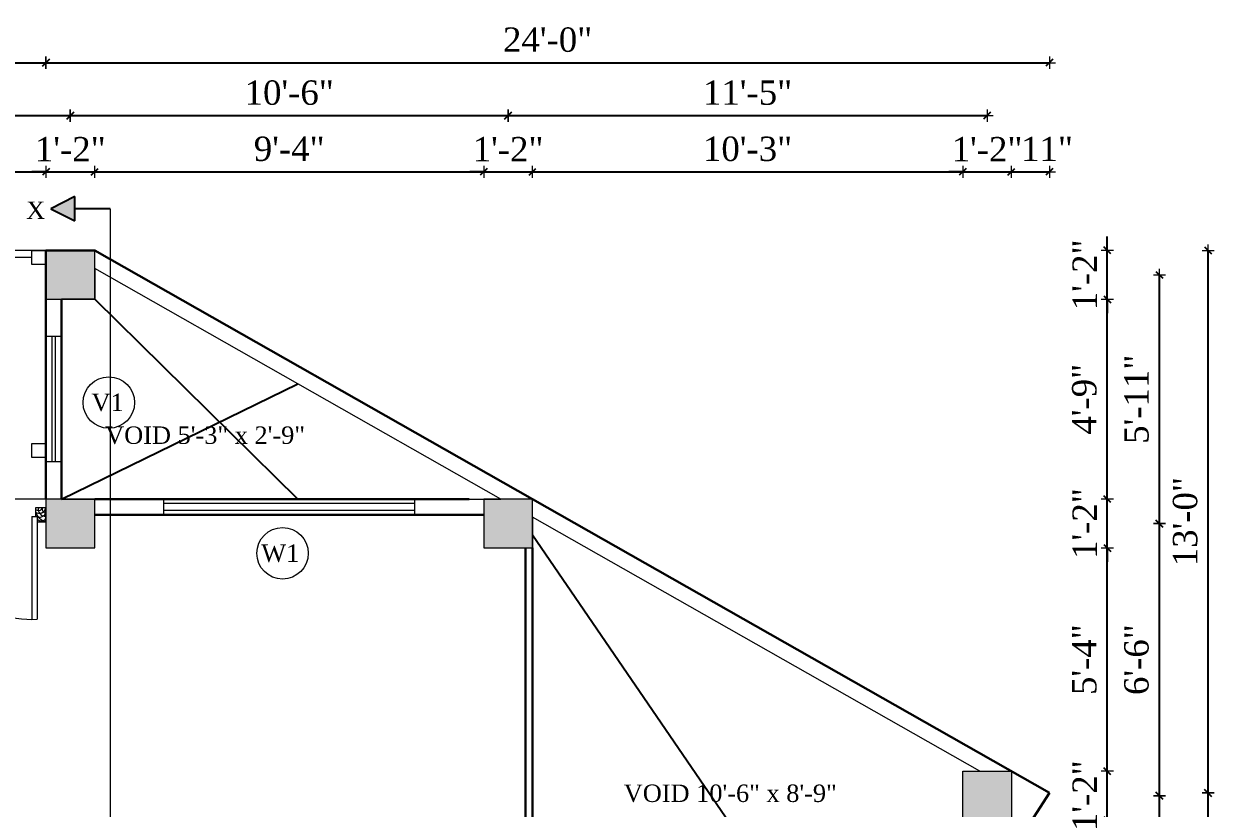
# Model space of a CAD drawing. Header units: inches. Extents: x 151827 to 346502, y -56182 to -23217.
# Drawn here: x 161211.1 to 161552.6, y -26544.5 to -26319.4 of the extents above; entities that cross this region are included whole.
import ezdxf

# ---------------------------------------------------------------- set-up
doc = ezdxf.new("R2010")
doc.units = ezdxf.units.IN
doc.header["$LTSCALE"] = 5
doc.header["$MEASUREMENT"] = 0
for name, color, linetype, lineweight in [('A-WALL', 7, 'Continuous', 9), ('Dimension', 7, 'Continuous', 18), ('DOOR', 62, 'Continuous', 0), ('Dw', 2, 'Continuous', 18)]:
    doc.layers.add(name, color=color, linetype=linetype, lineweight=lineweight)
doc.layers.add('dim line', color=7, linetype='Continuous', lineweight=15, true_color=0xfab2b2)
doc.layers.add('TEXT', color=6, linetype='Continuous')
doc.layers.add('WALL', color=7, linetype='Continuous')
doc.styles.add('ordinary', font='times.ttf')
doc.dimstyles.new('Copy of 96', dxfattribs={"dimtxt": 7, "dimasz": 4, "dimexe": 0.5, "dimexo": 0.5, "dimgap": 3, "dimtad": 1, "dimdec": 1, "dimzin": 11, "dimdsep": 46, "dimlunit": 4, "dimtxsty": 'ordinary', "dimblk": 'OBLIQUE', "dimcen": 0.09, "dimse1": 1, "dimse2": 1, "dimclrt": 6, "dimazin": 0, "dimtfac": 1, "dimtdec": 1, "dimtix": 1, "dimtmove": 2, "dimatfit": 3, "dimldrblk": 'leader', "dimfxl": 0.5, "dimfxlon": 1, "dimtolj": 1, "dimtzin": 0, "dimarcsym": 0})

# ---------------------------------------------------------------- blocks, each defined once
blk = doc.blocks.new('oblique')
at = {"color": 0, "lineweight": -2}
blk.add_line((0.25, 0.25), (-0.25, -0.25), dxfattribs=at)
at = {"layer": 'dim line', "lineweight": 9}
for p, q in [((-0.4375, 0), (0.4375, 0)), ((0, 0.4375), (0, -0.4375))]:
    blk.add_line(p, q, dxfattribs=at)
blk = doc.blocks.new('*D803')
at = {"layer": 'A-WALL', "color": 0, "lineweight": -2, "ltscale": 5, "transparency": 16777216}
for p, q in [((161521.9, -26533.88), (161521.9, -26529.88)), ((161521.9, -26547.88), (161521.9, -26533.88)), ((161521.9, -26547.88), (161521.9, -26551.88))]:
    blk.add_line(p, q, dxfattribs=at)
at = {"layer": 'Defpoints', "color": 0, "ltscale": 5, "transparency": 16777216}
for p in [(161494.41, -26533.88), (161521.9, -26533.88), (161494.41, -26547.88)]:
    blk.add_point(p, dxfattribs=at)
at = {"layer": 'A-WALL', "color": 0, "lineweight": -2, "ltscale": 5, "transparency": 16777216, "xscale": 4, "yscale": 4, "zscale": 4}
for p, rotation in [((161521.9, -26533.88), 270), ((161521.9, -26547.88), 90)]:
    blk.add_blockref('oblique', p, dxfattribs=dict(at, rotation=rotation))
at = {"layer": 'A-WALL', "color": 6, "ltscale": 5, "transparency": 16777216, "insert": (161515.4, -26540.88), "char_height": 7, "attachment_point": 5, "rotation": 90, "style": 'ordinary'}
blk.add_mtext('\\A1;1\'-2"', dxfattribs=at)
blk = doc.blocks.new('_OBLIQUE')
at = {"color": 0, "linetype": 'ByBlock'}
blk.add_line((-0.5, -0.5), (0.5, 0.5), dxfattribs=at)
blk = doc.blocks.new('leader')
at = {"layer": 'Dimension'}
for p, q in [((0, -4.328), (0, 4.328)), ((-4.424, 0), (4.424, 0))]:
    blk.add_line(p, q, dxfattribs=at)
blk = doc.blocks.new('*D804')
at = {"layer": 'A-WALL', "color": 0, "lineweight": -2, "ltscale": 5, "transparency": 16777216}
blk.add_line((161521.9, -26533.88), (161521.9, -26469.78), dxfattribs=at)
at = {"layer": 'Defpoints', "color": 0, "ltscale": 5, "transparency": 16777216}
for p in [(161357.02, -26469.78), (161521.9, -26469.78), (161494.41, -26533.88)]:
    blk.add_point(p, dxfattribs=at)
at = {"layer": 'A-WALL', "color": 0, "lineweight": -2, "ltscale": 5, "transparency": 16777216, "xscale": 4, "yscale": 4, "zscale": 4}
for p, rotation in [((161521.9, -26469.78), 90), ((161521.9, -26533.88), 270)]:
    blk.add_blockref('oblique', p, dxfattribs=dict(at, rotation=rotation))
at = {"layer": 'A-WALL', "color": 6, "ltscale": 5, "transparency": 16777216, "insert": (161515.33, -26501.83), "char_height": 7, "attachment_point": 5, "rotation": 90, "style": 'ordinary'}
blk.add_mtext('\\A1;5\'-4"', dxfattribs=at)
blk = doc.blocks.new('*D805')
at = {"layer": 'A-WALL', "color": 0, "lineweight": -2, "ltscale": 5, "transparency": 16777216}
for p, q in [((161521.9, -26455.78), (161521.9, -26451.78)), ((161521.9, -26469.78), (161521.9, -26455.78)), ((161521.9, -26469.78), (161521.9, -26473.78))]:
    blk.add_line(p, q, dxfattribs=at)
at = {"layer": 'Defpoints', "color": 0, "ltscale": 5, "transparency": 16777216}
for p in [(161357.02, -26455.78), (161521.9, -26455.78), (161357.02, -26469.78)]:
    blk.add_point(p, dxfattribs=at)
at = {"layer": 'A-WALL', "color": 0, "lineweight": -2, "ltscale": 5, "transparency": 16777216, "xscale": 4, "yscale": 4, "zscale": 4}
for p, rotation in [((161521.9, -26455.78), 270), ((161521.9, -26469.78), 90)]:
    blk.add_blockref('oblique', p, dxfattribs=dict(at, rotation=rotation))
at = {"layer": 'A-WALL', "color": 6, "ltscale": 5, "transparency": 16777216, "insert": (161515.4, -26462.78), "char_height": 7, "attachment_point": 5, "rotation": 90, "style": 'ordinary'}
blk.add_mtext('\\A1;1\'-2"', dxfattribs=at)
blk = doc.blocks.new('*D806')
at = {"layer": 'A-WALL', "color": 0, "lineweight": -2, "ltscale": 5, "transparency": 16777216}
blk.add_line((161521.9, -26455.78), (161521.9, -26398.4), dxfattribs=at)
at = {"layer": 'Defpoints', "color": 0, "ltscale": 5, "transparency": 16777216}
for p in [(161231.45, -26398.4), (161521.9, -26398.4), (161357.02, -26455.78)]:
    blk.add_point(p, dxfattribs=at)
at = {"layer": 'A-WALL', "color": 0, "lineweight": -2, "ltscale": 5, "transparency": 16777216, "xscale": 4, "yscale": 4, "zscale": 4}
for p, rotation in [((161521.9, -26398.4), 90), ((161521.9, -26455.78), 270)]:
    blk.add_blockref('oblique', p, dxfattribs=dict(at, rotation=rotation))
at = {"layer": 'A-WALL', "color": 6, "ltscale": 5, "transparency": 16777216, "insert": (161515.32, -26427.09), "char_height": 7, "attachment_point": 5, "rotation": 90, "style": 'ordinary'}
blk.add_mtext('\\A1;4\'-9"', dxfattribs=at)
blk = doc.blocks.new('*D807')
at = {"layer": 'A-WALL', "color": 0, "lineweight": -2, "ltscale": 5, "transparency": 16777216}
for p, q in [((161521.9, -26384.4), (161521.9, -26380.4)), ((161521.9, -26398.4), (161521.9, -26384.4)), ((161521.9, -26398.4), (161521.9, -26402.4))]:
    blk.add_line(p, q, dxfattribs=at)
at = {"layer": 'Defpoints', "color": 0, "ltscale": 5, "transparency": 16777216}
for p in [(161231.45, -26384.4), (161521.9, -26384.4), (161231.45, -26398.4)]:
    blk.add_point(p, dxfattribs=at)
at = {"layer": 'A-WALL', "color": 0, "lineweight": -2, "ltscale": 5, "transparency": 16777216, "xscale": 4, "yscale": 4, "zscale": 4}
for p, rotation in [((161521.9, -26384.4), 270), ((161521.9, -26398.4), 90)]:
    blk.add_blockref('oblique', p, dxfattribs=dict(at, rotation=rotation))
at = {"layer": 'A-WALL', "color": 6, "ltscale": 5, "transparency": 16777216, "insert": (161515.4, -26391.4), "char_height": 7, "attachment_point": 5, "rotation": 90, "style": 'ordinary'}
blk.add_mtext('\\A1;1\'-2"', dxfattribs=at)
blk = doc.blocks.new('*D808')
at = {"layer": 'A-WALL', "color": 0, "lineweight": -2, "ltscale": 5, "transparency": 16777216}
blk.add_line((161536.85, -26603.06), (161536.85, -26540.88), dxfattribs=at)
at = {"layer": 'Defpoints', "color": 0, "ltscale": 5, "transparency": 16777216}
for p in [(161487.41, -26540.88), (161536.85, -26540.88), (161453.03, -26603.06)]:
    blk.add_point(p, dxfattribs=at)
at = {"layer": 'A-WALL', "color": 0, "lineweight": -2, "ltscale": 5, "transparency": 16777216, "xscale": 4, "yscale": 4, "zscale": 4}
for p, rotation in [((161536.85, -26540.88), 90), ((161536.85, -26603.06), 270)]:
    blk.add_blockref('oblique', p, dxfattribs=dict(at, rotation=rotation))
at = {"layer": 'A-WALL', "color": 6, "ltscale": 5, "transparency": 16777216, "insert": (161530.29, -26571.97), "char_height": 7, "attachment_point": 5, "rotation": 90, "style": 'ordinary'}
blk.add_mtext('\\A1;5\'-2"', dxfattribs=at)
blk = doc.blocks.new('*D809')
at = {"layer": 'A-WALL', "color": 0, "lineweight": -2, "ltscale": 5, "transparency": 16777216}
blk.add_line((161536.85, -26540.88), (161536.85, -26462.78), dxfattribs=at)
at = {"layer": 'Defpoints', "color": 0, "ltscale": 5, "transparency": 16777216}
for p in [(161350.02, -26462.78), (161536.85, -26462.78), (161487.41, -26540.88)]:
    blk.add_point(p, dxfattribs=at)
at = {"layer": 'A-WALL', "color": 0, "lineweight": -2, "ltscale": 5, "transparency": 16777216, "xscale": 4, "yscale": 4, "zscale": 4}
for p, rotation in [((161536.85, -26462.78), 90), ((161536.85, -26540.88), 270)]:
    blk.add_blockref('oblique', p, dxfattribs=dict(at, rotation=rotation))
at = {"layer": 'A-WALL', "color": 6, "ltscale": 5, "transparency": 16777216, "insert": (161530.29, -26501.83), "char_height": 7, "attachment_point": 5, "rotation": 90, "style": 'ordinary'}
blk.add_mtext('\\A1;6\'-6"', dxfattribs=at)
blk = doc.blocks.new('*D810')
at = {"layer": 'A-WALL', "color": 0, "lineweight": -2, "ltscale": 5, "transparency": 16777216}
blk.add_line((161536.85, -26462.78), (161536.85, -26391.4), dxfattribs=at)
at = {"layer": 'Defpoints', "color": 0, "ltscale": 5, "transparency": 16777216}
for p in [(161224.45, -26391.4), (161536.85, -26391.4), (161350.02, -26462.78)]:
    blk.add_point(p, dxfattribs=at)
at = {"layer": 'A-WALL', "color": 0, "lineweight": -2, "ltscale": 5, "transparency": 16777216, "xscale": 4, "yscale": 4, "zscale": 4}
for p, rotation in [((161536.85, -26391.4), 90), ((161536.85, -26462.78), 270)]:
    blk.add_blockref('oblique', p, dxfattribs=dict(at, rotation=rotation))
at = {"layer": 'A-WALL', "color": 6, "ltscale": 5, "transparency": 16777216, "insert": (161530.29, -26427.09), "char_height": 7, "attachment_point": 5, "rotation": 90, "style": 'ordinary'}
blk.add_mtext('\\A1;5\'-11"', dxfattribs=at)
blk = doc.blocks.new('*D811')
at = {"layer": 'A-WALL', "color": 0, "lineweight": -2, "ltscale": 5, "transparency": 16777216}
blk.add_line((161550.81, -26649.06), (161550.81, -26540.06), dxfattribs=at)
at = {"layer": 'Defpoints', "color": 0, "ltscale": 5, "transparency": 16777216}
for p in [(161505.27, -26540.06), (161550.81, -26540.06), (161434.83, -26649.06)]:
    blk.add_point(p, dxfattribs=at)
at = {"layer": 'A-WALL', "color": 0, "lineweight": -2, "ltscale": 5, "transparency": 16777216, "xscale": 4, "yscale": 4, "zscale": 4}
for p, rotation in [((161550.81, -26540.06), 90), ((161550.81, -26649.06), 270)]:
    blk.add_blockref('oblique', p, dxfattribs=dict(at, rotation=rotation))
at = {"layer": 'A-WALL', "color": 6, "ltscale": 5, "transparency": 16777216, "insert": (161544.24, -26594.56), "char_height": 7, "attachment_point": 5, "rotation": 90, "style": 'ordinary'}
blk.add_mtext('\\A1;9\'-1"', dxfattribs=at)
blk = doc.blocks.new('*D812')
at = {"layer": 'A-WALL', "color": 0, "lineweight": -2, "ltscale": 5, "transparency": 16777216}
blk.add_line((161550.81, -26540.06), (161550.81, -26384.4), dxfattribs=at)
at = {"layer": 'Defpoints', "color": 0, "ltscale": 5, "transparency": 16777216}
for p in [(161231.45, -26384.4), (161550.81, -26384.4), (161505.27, -26540.06)]:
    blk.add_point(p, dxfattribs=at)
at = {"layer": 'A-WALL', "color": 0, "lineweight": -2, "ltscale": 5, "transparency": 16777216, "xscale": 4, "yscale": 4, "zscale": 4}
for p, rotation in [((161550.81, -26384.4), 90), ((161550.81, -26540.06), 270)]:
    blk.add_blockref('oblique', p, dxfattribs=dict(at, rotation=rotation))
at = {"layer": 'A-WALL', "color": 6, "ltscale": 5, "transparency": 16777216, "insert": (161544.25, -26462.23), "char_height": 7, "attachment_point": 5, "rotation": 90, "style": 'ordinary'}
blk.add_mtext('\\A1;13\'-0"', dxfattribs=at)
blk = doc.blocks.new('*D815')
at = {"layer": 'A-WALL', "color": 0, "lineweight": -2, "ltscale": 5, "transparency": 16777216}
blk.add_line((161069.17, -26461.96), (161070.92, -26387.76), dxfattribs=at)
at = {"layer": 'Defpoints', "color": 0, "ltscale": 5, "transparency": 16777216}
for p in [(161070.92, -26387.76), (161224.45, -26391.4), (161103.57, -26462.78)]:
    blk.add_point(p, dxfattribs=at)
at = {"layer": 'A-WALL', "color": 0, "lineweight": -2, "ltscale": 5, "transparency": 16777216, "xscale": 4, "yscale": 4, "zscale": 4}
for p, rotation in [((161070.92, -26387.76), 88.64238169298139), ((161069.17, -26461.96), 268.6423816929814)]:
    blk.add_blockref('oblique', p, dxfattribs=dict(at, rotation=rotation))
at = {"layer": 'A-WALL', "color": 6, "ltscale": 5, "transparency": 16777216, "insert": (161063.49, -26424.71), "char_height": 7, "attachment_point": 5, "rotation": 88.6424, "style": 'ordinary'}
blk.add_mtext('\\A1;6\'-2"', dxfattribs=at)
blk = doc.blocks.new('A$C27B36B59')
at = {"layer": 'DOOR'}
for p, q in [((0, 4), (0, 0)), ((2.5, 4), (0, 4)), ((2.5, 2.5), (2.5, 4)), ((0, 0), (3, 0)), ((3, 2.5), (2.5, 2.5)), ((3, 0), (3, 2.5))]:
    blk.add_line(p, q, dxfattribs=at)
for centre, radius, start, end in [((-1.4, -0.54), 4.75, 22.1411, 72.838), ((1.34, 2.09), 1.64, 45.138, 144.8948), ((2.21, 0.3), 2.49, 83.3149, 152.658), ((0.13, 0.37), 2.05, 349.4875, 93.6805), ((1.96, -0.47), 2.01, 58.7447, 166.495), ((-0.06, 0.32), 1.13, 343.542, 86.947), ((2.08, -0.4), 1.17, 38.2816, 160.1519)]:
    blk.add_arc(centre, radius, start, end, dxfattribs=at)
blk = doc.blocks.new('D2')
at = {"layer": 'DOOR'}
for p, q in [((74473.95, 24047.59), (74473.95, 24018.09)), ((74473.95, 24047.59), (74475.45, 24047.59)), ((74475.45, 24047.59), (74475.45, 24018.13))]:
    blk.add_line(p, q, dxfattribs=at)
blk.add_arc((74473.95, 24047.59), 29.5, 180, 272.9146, dxfattribs=at)
at = {"layer": 'DOOR', "xscale": -1, "rotation": 180}
blk.add_blockref('A$C27B36B59', (74441.95, 24050.09), dxfattribs=at)
at = {"layer": 'DOOR', "rotation": 180}
blk.add_blockref('A$C27B36B59', (74477.95, 24050.09), dxfattribs=at)
blk = doc.blocks.new('*D826')
at = {"layer": 'A-WALL', "color": 0, "lineweight": -2, "ltscale": 5, "transparency": 16777216}
blk.add_line((161494.41, -26675.67), (161505.27, -26675.67), dxfattribs=at)
at = {"layer": 'Defpoints', "color": 0, "ltscale": 5, "transparency": 16777216}
for p in [(161505.27, -26540.06), (161494.41, -26547.88), (161505.27, -26675.67)]:
    blk.add_point(p, dxfattribs=at)
at = {"layer": 'A-WALL', "color": 0, "lineweight": -2, "ltscale": 5, "transparency": 16777216, "xscale": 4, "yscale": 4, "zscale": 4, "rotation": 180}
blk.add_blockref('oblique', (161494.41, -26675.67), dxfattribs=at)
at = {"layer": 'A-WALL', "color": 0, "lineweight": -2, "ltscale": 5, "transparency": 16777216, "xscale": 4, "yscale": 4, "zscale": 4}
blk.add_blockref('oblique', (161505.27, -26675.67), dxfattribs=at)
at = {"layer": 'A-WALL', "color": 6, "ltscale": 5, "transparency": 16777216, "insert": (161503.68, -26669.06), "char_height": 7, "attachment_point": 5, "style": 'ordinary'}
blk.add_mtext('\\A1;11"', dxfattribs=at)
blk = doc.blocks.new('*D830')
at = {"layer": 'A-WALL', "color": 0, "lineweight": -2, "ltscale": 5, "transparency": 16777216}
blk.add_line((161453.03, -26688.91), (161487.41, -26688.91), dxfattribs=at)
at = {"layer": 'Defpoints', "color": 0, "ltscale": 5, "transparency": 16777216}
for p in [(161487.41, -26540.88), (161453.03, -26603.06), (161487.41, -26688.91)]:
    blk.add_point(p, dxfattribs=at)
at = {"layer": 'A-WALL', "color": 0, "lineweight": -2, "ltscale": 5, "transparency": 16777216, "xscale": 4, "yscale": 4, "zscale": 4, "rotation": 180}
blk.add_blockref('oblique', (161453.03, -26688.91), dxfattribs=at)
at = {"layer": 'A-WALL', "color": 0, "lineweight": -2, "ltscale": 5, "transparency": 16777216, "xscale": 4, "yscale": 4, "zscale": 4}
blk.add_blockref('oblique', (161487.41, -26688.91), dxfattribs=at)
at = {"layer": 'A-WALL', "color": 6, "ltscale": 5, "transparency": 16777216, "insert": (161470.22, -26682.35), "char_height": 7, "attachment_point": 5, "style": 'ordinary'}
blk.add_mtext('\\A1;2\'-10"', dxfattribs=at)
blk = doc.blocks.new('*D832')
at = {"layer": 'A-WALL', "color": 0, "lineweight": -2, "ltscale": 5, "transparency": 16777216}
blk.add_line((161459.71, -26701.97), (161505.27, -26701.97), dxfattribs=at)
at = {"layer": 'Defpoints', "color": 0, "ltscale": 5, "transparency": 16777216}
for p in [(161505.27, -26540.06), (161459.71, -26610.06), (161505.27, -26701.97)]:
    blk.add_point(p, dxfattribs=at)
at = {"layer": 'A-WALL', "color": 0, "lineweight": -2, "ltscale": 5, "transparency": 16777216, "xscale": 4, "yscale": 4, "zscale": 4, "rotation": 180}
blk.add_blockref('oblique', (161459.71, -26701.97), dxfattribs=at)
at = {"layer": 'A-WALL', "color": 0, "lineweight": -2, "ltscale": 5, "transparency": 16777216, "xscale": 4, "yscale": 4, "zscale": 4}
blk.add_blockref('oblique', (161505.27, -26701.97), dxfattribs=at)
at = {"layer": 'A-WALL', "color": 6, "ltscale": 5, "transparency": 16777216, "insert": (161482.49, -26695.41), "char_height": 7, "attachment_point": 5, "style": 'ordinary'}
blk.add_mtext('\\A1;3\'-10"', dxfattribs=at)
blk = doc.blocks.new('*D833')
at = {"layer": 'A-WALL', "color": 0, "lineweight": -2, "ltscale": 5, "transparency": 16777216}
blk.add_line((161110.57, -26361.84), (161217.45, -26361.84), dxfattribs=at)
at = {"layer": 'Defpoints', "color": 0, "ltscale": 5, "transparency": 16777216}
for p in [(161217.45, -26361.84), (161217.45, -26384.4), (161110.57, -26455.78)]:
    blk.add_point(p, dxfattribs=at)
at = {"layer": 'A-WALL', "color": 0, "lineweight": -2, "ltscale": 5, "transparency": 16777216, "xscale": 4, "yscale": 4, "zscale": 4, "rotation": 180}
blk.add_blockref('oblique', (161110.57, -26361.84), dxfattribs=at)
at = {"layer": 'A-WALL', "color": 0, "lineweight": -2, "ltscale": 5, "transparency": 16777216, "xscale": 4, "yscale": 4, "zscale": 4}
blk.add_blockref('oblique', (161217.45, -26361.84), dxfattribs=at)
at = {"layer": 'A-WALL', "color": 6, "ltscale": 5, "transparency": 16777216, "insert": (161164.01, -26355.28), "char_height": 7, "attachment_point": 5, "style": 'ordinary'}
blk.add_mtext('\\A1;8\'-11"', dxfattribs=at)
blk = doc.blocks.new('*D834')
at = {"layer": 'A-WALL', "color": 0, "lineweight": -2, "ltscale": 5, "transparency": 16777216}
for p, q in [((161217.45, -26361.84), (161213.45, -26361.84)), ((161217.45, -26361.84), (161231.45, -26361.84)), ((161231.45, -26361.84), (161235.45, -26361.84))]:
    blk.add_line(p, q, dxfattribs=at)
at = {"layer": 'Defpoints', "color": 0, "ltscale": 5, "transparency": 16777216}
for p in [(161231.45, -26361.84), (161217.45, -26384.4), (161231.45, -26384.4)]:
    blk.add_point(p, dxfattribs=at)
at = {"layer": 'A-WALL', "color": 0, "lineweight": -2, "ltscale": 5, "transparency": 16777216, "xscale": 4, "yscale": 4, "zscale": 4}
blk.add_blockref('oblique', (161217.45, -26361.84), dxfattribs=at)
at = {"layer": 'A-WALL', "color": 0, "lineweight": -2, "ltscale": 5, "transparency": 16777216, "xscale": 4, "yscale": 4, "zscale": 4, "rotation": 180}
blk.add_blockref('oblique', (161231.45, -26361.84), dxfattribs=at)
at = {"layer": 'A-WALL', "color": 6, "ltscale": 5, "transparency": 16777216, "insert": (161224.45, -26355.34), "char_height": 7, "attachment_point": 5, "style": 'ordinary'}
blk.add_mtext('\\A1;1\'-2"', dxfattribs=at)
blk = doc.blocks.new('*D835')
at = {"layer": 'A-WALL', "color": 0, "lineweight": -2, "ltscale": 5, "transparency": 16777216}
blk.add_line((161231.45, -26361.84), (161343.02, -26361.84), dxfattribs=at)
at = {"layer": 'Defpoints', "color": 0, "ltscale": 5, "transparency": 16777216}
for p in [(161343.02, -26361.84), (161231.45, -26384.4), (161343.02, -26455.78)]:
    blk.add_point(p, dxfattribs=at)
at = {"layer": 'A-WALL', "color": 0, "lineweight": -2, "ltscale": 5, "transparency": 16777216, "xscale": 4, "yscale": 4, "zscale": 4, "rotation": 180}
blk.add_blockref('oblique', (161231.45, -26361.84), dxfattribs=at)
at = {"layer": 'A-WALL', "color": 0, "lineweight": -2, "ltscale": 5, "transparency": 16777216, "xscale": 4, "yscale": 4, "zscale": 4}
blk.add_blockref('oblique', (161343.02, -26361.84), dxfattribs=at)
at = {"layer": 'A-WALL', "color": 6, "ltscale": 5, "transparency": 16777216, "insert": (161287.24, -26355.27), "char_height": 7, "attachment_point": 5, "style": 'ordinary'}
blk.add_mtext('\\A1;9\'-4"', dxfattribs=at)
blk = doc.blocks.new('*D836')
at = {"layer": 'A-WALL', "color": 0, "lineweight": -2, "ltscale": 5, "transparency": 16777216}
for p, q in [((161343.02, -26361.84), (161339.02, -26361.84)), ((161343.02, -26361.84), (161357.02, -26361.84)), ((161357.02, -26361.84), (161361.02, -26361.84))]:
    blk.add_line(p, q, dxfattribs=at)
at = {"layer": 'Defpoints', "color": 0, "ltscale": 5, "transparency": 16777216}
for p in [(161357.02, -26361.84), (161343.02, -26455.78), (161357.02, -26455.78)]:
    blk.add_point(p, dxfattribs=at)
at = {"layer": 'A-WALL', "color": 0, "lineweight": -2, "ltscale": 5, "transparency": 16777216, "xscale": 4, "yscale": 4, "zscale": 4}
blk.add_blockref('oblique', (161343.02, -26361.84), dxfattribs=at)
at = {"layer": 'A-WALL', "color": 0, "lineweight": -2, "ltscale": 5, "transparency": 16777216, "xscale": 4, "yscale": 4, "zscale": 4, "rotation": 180}
blk.add_blockref('oblique', (161357.02, -26361.84), dxfattribs=at)
at = {"layer": 'A-WALL', "color": 6, "ltscale": 5, "transparency": 16777216, "insert": (161350.02, -26355.34), "char_height": 7, "attachment_point": 5, "style": 'ordinary'}
blk.add_mtext('\\A1;1\'-2"', dxfattribs=at)
blk = doc.blocks.new('*D837')
at = {"layer": 'A-WALL', "color": 0, "lineweight": -2, "ltscale": 5, "transparency": 16777216}
blk.add_line((161357.02, -26361.84), (161480.41, -26361.84), dxfattribs=at)
at = {"layer": 'Defpoints', "color": 0, "ltscale": 5, "transparency": 16777216}
for p in [(161480.41, -26361.84), (161357.02, -26455.78), (161480.41, -26533.88)]:
    blk.add_point(p, dxfattribs=at)
at = {"layer": 'A-WALL', "color": 0, "lineweight": -2, "ltscale": 5, "transparency": 16777216, "xscale": 4, "yscale": 4, "zscale": 4, "rotation": 180}
blk.add_blockref('oblique', (161357.02, -26361.84), dxfattribs=at)
at = {"layer": 'A-WALL', "color": 0, "lineweight": -2, "ltscale": 5, "transparency": 16777216, "xscale": 4, "yscale": 4, "zscale": 4}
blk.add_blockref('oblique', (161480.41, -26361.84), dxfattribs=at)
at = {"layer": 'A-WALL', "color": 6, "ltscale": 5, "transparency": 16777216, "insert": (161418.71, -26355.28), "char_height": 7, "attachment_point": 5, "style": 'ordinary'}
blk.add_mtext('\\A1;10\'-3"', dxfattribs=at)
blk = doc.blocks.new('*D838')
at = {"layer": 'A-WALL', "color": 0, "lineweight": -2, "ltscale": 5, "transparency": 16777216}
for p, q in [((161480.41, -26361.84), (161476.41, -26361.84)), ((161480.41, -26361.84), (161494.41, -26361.84)), ((161494.41, -26361.84), (161498.41, -26361.84))]:
    blk.add_line(p, q, dxfattribs=at)
at = {"layer": 'Defpoints', "color": 0, "ltscale": 5, "transparency": 16777216}
for p in [(161494.41, -26361.84), (161480.41, -26533.88), (161494.41, -26533.88)]:
    blk.add_point(p, dxfattribs=at)
at = {"layer": 'A-WALL', "color": 0, "lineweight": -2, "ltscale": 5, "transparency": 16777216, "xscale": 4, "yscale": 4, "zscale": 4}
blk.add_blockref('oblique', (161480.41, -26361.84), dxfattribs=at)
at = {"layer": 'A-WALL', "color": 0, "lineweight": -2, "ltscale": 5, "transparency": 16777216, "xscale": 4, "yscale": 4, "zscale": 4, "rotation": 180}
blk.add_blockref('oblique', (161494.41, -26361.84), dxfattribs=at)
at = {"layer": 'A-WALL', "color": 6, "ltscale": 5, "transparency": 16777216, "insert": (161487.41, -26355.34), "char_height": 7, "attachment_point": 5, "style": 'ordinary'}
blk.add_mtext('\\A1;1\'-2"', dxfattribs=at)
blk = doc.blocks.new('*D839')
at = {"layer": 'A-WALL', "color": 0, "lineweight": -2, "ltscale": 5, "transparency": 16777216}
blk.add_line((161494.41, -26361.84), (161505.27, -26361.84), dxfattribs=at)
at = {"layer": 'Defpoints', "color": 0, "ltscale": 5, "transparency": 16777216}
for p in [(161505.27, -26361.84), (161494.41, -26533.88), (161505.27, -26540.06)]:
    blk.add_point(p, dxfattribs=at)
at = {"layer": 'A-WALL', "color": 0, "lineweight": -2, "ltscale": 5, "transparency": 16777216, "xscale": 4, "yscale": 4, "zscale": 4, "rotation": 180}
blk.add_blockref('oblique', (161494.41, -26361.84), dxfattribs=at)
at = {"layer": 'A-WALL', "color": 0, "lineweight": -2, "ltscale": 5, "transparency": 16777216, "xscale": 4, "yscale": 4, "zscale": 4}
blk.add_blockref('oblique', (161505.27, -26361.84), dxfattribs=at)
at = {"layer": 'A-WALL', "color": 6, "ltscale": 5, "transparency": 16777216, "insert": (161504.6, -26355.26), "char_height": 7, "attachment_point": 5, "style": 'ordinary'}
blk.add_mtext('\\A1;11"', dxfattribs=at)
blk = doc.blocks.new('*D840')
at = {"layer": 'A-WALL', "color": 0, "lineweight": -2, "ltscale": 5, "transparency": 16777216}
blk.add_line((161103.57, -26345.71), (161224.45, -26345.71), dxfattribs=at)
at = {"layer": 'Defpoints', "color": 0, "ltscale": 5, "transparency": 16777216}
for p in [(161224.45, -26345.71), (161103.57, -26462.78), (161224.45, -26462.78)]:
    blk.add_point(p, dxfattribs=at)
at = {"layer": 'A-WALL', "color": 0, "lineweight": -2, "ltscale": 5, "transparency": 16777216, "xscale": 4, "yscale": 4, "zscale": 4, "rotation": 180}
blk.add_blockref('oblique', (161103.57, -26345.71), dxfattribs=at)
at = {"layer": 'A-WALL', "color": 0, "lineweight": -2, "ltscale": 5, "transparency": 16777216, "xscale": 4, "yscale": 4, "zscale": 4}
blk.add_blockref('oblique', (161224.45, -26345.71), dxfattribs=at)
at = {"layer": 'A-WALL', "color": 6, "ltscale": 5, "transparency": 16777216, "insert": (161164.01, -26339.15), "char_height": 7, "attachment_point": 5, "style": 'ordinary'}
blk.add_mtext('\\A1;10\'-1"', dxfattribs=at)
blk = doc.blocks.new('*D841')
at = {"layer": 'A-WALL', "color": 0, "lineweight": -2, "ltscale": 5, "transparency": 16777216}
blk.add_line((161224.45, -26345.71), (161350.02, -26345.71), dxfattribs=at)
at = {"layer": 'Defpoints', "color": 0, "ltscale": 5, "transparency": 16777216}
for p in [(161350.02, -26345.71), (161224.45, -26462.78), (161350.02, -26462.78)]:
    blk.add_point(p, dxfattribs=at)
at = {"layer": 'A-WALL', "color": 0, "lineweight": -2, "ltscale": 5, "transparency": 16777216, "xscale": 4, "yscale": 4, "zscale": 4, "rotation": 180}
blk.add_blockref('oblique', (161224.45, -26345.71), dxfattribs=at)
at = {"layer": 'A-WALL', "color": 0, "lineweight": -2, "ltscale": 5, "transparency": 16777216, "xscale": 4, "yscale": 4, "zscale": 4}
blk.add_blockref('oblique', (161350.02, -26345.71), dxfattribs=at)
at = {"layer": 'A-WALL', "color": 6, "ltscale": 5, "transparency": 16777216, "insert": (161287.24, -26339.15), "char_height": 7, "attachment_point": 5, "style": 'ordinary'}
blk.add_mtext('\\A1;10\'-6"', dxfattribs=at)
blk = doc.blocks.new('*D842')
at = {"layer": 'A-WALL', "color": 0, "lineweight": -2, "ltscale": 5, "transparency": 16777216}
blk.add_line((161350.02, -26345.71), (161487.41, -26345.71), dxfattribs=at)
at = {"layer": 'Defpoints', "color": 0, "ltscale": 5, "transparency": 16777216}
for p in [(161487.41, -26345.71), (161350.02, -26462.78), (161487.41, -26540.88)]:
    blk.add_point(p, dxfattribs=at)
at = {"layer": 'A-WALL', "color": 0, "lineweight": -2, "ltscale": 5, "transparency": 16777216, "xscale": 4, "yscale": 4, "zscale": 4, "rotation": 180}
blk.add_blockref('oblique', (161350.02, -26345.71), dxfattribs=at)
at = {"layer": 'A-WALL', "color": 0, "lineweight": -2, "ltscale": 5, "transparency": 16777216, "xscale": 4, "yscale": 4, "zscale": 4}
blk.add_blockref('oblique', (161487.41, -26345.71), dxfattribs=at)
at = {"layer": 'A-WALL', "color": 6, "ltscale": 5, "transparency": 16777216, "insert": (161418.71, -26339.15), "char_height": 7, "attachment_point": 5, "style": 'ordinary'}
blk.add_mtext('\\A1;11\'-5"', dxfattribs=at)
blk = doc.blocks.new('*D843')
at = {"layer": 'A-WALL', "color": 0, "lineweight": -2, "ltscale": 5, "transparency": 16777216}
blk.add_line((161096.57, -26330.51), (161217.45, -26330.51), dxfattribs=at)
at = {"layer": 'Defpoints', "color": 0, "ltscale": 5, "transparency": 16777216}
for p in [(161217.45, -26330.51), (161217.45, -26384.4), (161096.57, -26455.78)]:
    blk.add_point(p, dxfattribs=at)
at = {"layer": 'A-WALL', "color": 0, "lineweight": -2, "ltscale": 5, "transparency": 16777216, "xscale": 4, "yscale": 4, "zscale": 4, "rotation": 180}
blk.add_blockref('oblique', (161096.57, -26330.51), dxfattribs=at)
at = {"layer": 'A-WALL', "color": 0, "lineweight": -2, "ltscale": 5, "transparency": 16777216, "xscale": 4, "yscale": 4, "zscale": 4}
blk.add_blockref('oblique', (161217.45, -26330.51), dxfattribs=at)
at = {"layer": 'A-WALL', "color": 6, "ltscale": 5, "transparency": 16777216, "insert": (161157.01, -26323.95), "char_height": 7, "attachment_point": 5, "style": 'ordinary'}
blk.add_mtext('\\A1;10\'-1"', dxfattribs=at)
blk = doc.blocks.new('*D844')
at = {"layer": 'A-WALL', "color": 0, "lineweight": -2, "ltscale": 5, "transparency": 16777216}
blk.add_line((161217.45, -26330.51), (161505.27, -26330.51), dxfattribs=at)
at = {"layer": 'Defpoints', "color": 0, "ltscale": 5, "transparency": 16777216}
for p in [(161505.27, -26330.51), (161217.45, -26384.4), (161505.27, -26540.06)]:
    blk.add_point(p, dxfattribs=at)
at = {"layer": 'A-WALL', "color": 0, "lineweight": -2, "ltscale": 5, "transparency": 16777216, "xscale": 4, "yscale": 4, "zscale": 4, "rotation": 180}
blk.add_blockref('oblique', (161217.45, -26330.51), dxfattribs=at)
at = {"layer": 'A-WALL', "color": 0, "lineweight": -2, "ltscale": 5, "transparency": 16777216, "xscale": 4, "yscale": 4, "zscale": 4}
blk.add_blockref('oblique', (161505.27, -26330.51), dxfattribs=at)
at = {"layer": 'A-WALL', "color": 6, "ltscale": 5, "transparency": 16777216, "insert": (161361.36, -26323.95), "char_height": 7, "attachment_point": 5, "style": 'ordinary'}
blk.add_mtext('\\A1;24\'-0"', dxfattribs=at)

msp = doc.modelspace()

# ---------------------------------------------------------------- hatches: boundary and pattern name
at = {"ltscale": 5}
msp.add_hatch(color=256, dxfattribs=at).paths.add_polyline_path([(161225.74, -26375.92), (161225.74, -26368.91), (161218.85, -26372.5)])
at = {"layer": 'WALL', "linetype": 'ByBlock', "ltscale": 5, "true_color": 0xf8991e}
h = msp.add_hatch(color=30, dxfattribs=at)
h.dxf.hatch_style = 1
h.paths.add_polyline_path([(161217.45, -26398.4), (161231.45, -26398.4), (161231.45, -26384.4), (161217.45, -26384.4)])
h = msp.add_hatch(color=30, dxfattribs=at)
h.dxf.hatch_style = 1
h.paths.add_polyline_path([(161217.45, -26469.78), (161231.45, -26469.78), (161231.45, -26455.78), (161217.45, -26455.78)])
h = msp.add_hatch(color=30, dxfattribs=at)
h.dxf.hatch_style = 1
h.paths.add_polyline_path([(161357.02, -26469.78), (161357.02, -26455.78), (161343.02, -26455.78), (161343.02, -26469.78)])
h = msp.add_hatch(color=30, dxfattribs=at)
h.dxf.hatch_style = 1
h.paths.add_polyline_path([(161480.41, -26533.88), (161480.41, -26547.88), (161494.41, -26547.88), (161494.41, -26533.88)])

# ---------------------------------------------------------------- linework, layer by layer
at = {"ltscale": 5}
for p, q in [((161225.74, -26368.91, -72.71), (161218.85, -26372.5, -72.71)), ((161225.74, -26375.92, -72.71), (161225.74, -26368.91, -72.71)), ((161218.85, -26372.5, -72.71), (161225.74, -26375.92, -72.71)), ((161235.84, -26372.5, -72.71), (161225.74, -26372.5, -72.71))]:
    msp.add_line(p, q, dxfattribs=at)
at = {"layer": 'A-WALL', "ltscale": 5}
for p, q in [((161235.84, -26372.5, -72.71), (161235.84, -26661.06, -72.71)), ((161217.45, -26384.4, -72.71), (161098.26, -26384.4, -72.71)), ((161213.45, -26386.4, -72.71), (161102.26, -26386.4, -72.71)), ((161221.95, -26409.09, -72.71), (161217.45, -26409.09, -72.71)), ((161217.45, -26443.78, -72.71), (161213.45, -26443.78, -72.71)), ((161221.95, -26445.09, -72.71), (161217.45, -26445.09, -72.71)), ((161217.45, -26455.78, -72.71), (161096.57, -26455.78, -72.71)), ((161251.24, -26460.28, -72.71), (161251.24, -26455.78, -72.71)), ((161323.24, -26460.28, -72.71), (161323.24, -26455.78, -72.71))]:
    msp.add_line(p, q, dxfattribs=at)
at = {"layer": 'A-WALL', "lineweight": 30}
for p, q in [((161217.45, -26384.4, -72.71), (161217.45, -26455.78, -72.71)), ((161231.45, -26384.4, -72.71), (161217.45, -26384.4, -72.71)), ((161231.45, -26384.4, -72.71), (161357.02, -26455.78, -72.71)), ((161221.95, -26398.4, -72.71), (161221.95, -26455.78, -72.71)), ((161221.95, -26398.4, -72.71), (161221.95, -26455.78, -72.71)), ((161231.45, -26455.78, -72.71), (161338.81, -26455.78, -72.71)), ((161357.02, -26455.78, -72.71), (161505.27, -26540.06, -72.71)), ((161343.02, -26460.28, -72.71), (161231.45, -26460.28, -72.71)), ((161355.02, -26469.78, -72.71), (161355.02, -26596.56, -72.71)), ((161357.02, -26469.78, -72.71), (161357.02, -26596.56, -72.71)), ((161505.27, -26540.06, -72.71), (161460.03, -26610.06, -72.71))]:
    msp.add_line(p, q, dxfattribs=at)
at = {"layer": 'A-WALL', "ltscale": 5, "elevation": -72.71}
for points in [[(161213.45, -26384.4), (161217.45, -26384.4), (161217.45, -26388.4), (161213.45, -26388.4)], [(161217.45, -26398.4), (161231.45, -26398.4), (161231.45, -26384.4), (161217.45, -26384.4)], [(161231.45, -26389.57), (161231.45, -26398.4), (161221.95, -26398.4), (161221.95, -26419.78), (161221.95, -26455.78), (161231.45, -26455.78), (161347.91, -26455.78)], [(161213.45, -26439.78), (161217.45, -26439.78), (161217.45, -26443.78), (161213.45, -26443.78)], [(161217.45, -26469.78), (161231.45, -26469.78), (161231.45, -26455.78), (161217.45, -26455.78)], [(161343.02, -26469.78), (161357.02, -26469.78), (161357.02, -26455.78), (161343.02, -26455.78)], [(161480.41, -26533.88), (161494.41, -26533.88), (161494.41, -26547.88), (161480.41, -26547.88)]]:
    msp.add_lwpolyline(points, close=True, dxfattribs=at)
msp.add_lwpolyline([(161357.02, -26601.06), (161357.02, -26601.06), (161446.03, -26601.06), (161446.03, -26596.06), (161460.03, -26596.06), (161460.03, -26601.77), (161494.85, -26547.88), (161480.41, -26547.88), (161480.41, -26533.88), (161485.3, -26533.88), (161357.02, -26460.96), (161357.02, -26469.78)], dxfattribs=at)
at = {"layer": 'A-WALL', "ltscale": 5}
for centre in [(161235.5, -26428.05, -72.71), (161285.33, -26471.32, -72.71)]:
    msp.add_circle(centre, 7.38, dxfattribs=at)
at = {"layer": 'Dw', "color": 3}
for p, q in [((161219.2, -26445.09, -72.71), (161219.2, -26409.09, -72.71)), ((161220.2, -26445.09, -72.71), (161220.2, -26409.09, -72.71)), ((161323.24, -26457.03, -72.71), (161251.24, -26457.03, -72.71)), ((161323.24, -26459.03, -72.71), (161251.24, -26459.03, -72.71))]:
    msp.add_line(p, q, dxfattribs=at)
at = {"layer": 'WALL', "color": 30, "linetype": 'ByBlock', "ltscale": 5, "true_color": 0xf8991e}
for p, q in [((161231.45, -26398.4, -72.71), (161289.68, -26455.78, -72.71)), ((161221.95, -26455.78, -72.71), (161289.68, -26422.68, -72.71)), ((161446.03, -26596.06, -72.71), (161357.02, -26466.13, -72.71))]:
    msp.add_line(p, q, dxfattribs=at)

# ---------------------------------------------------------------- block references
at = {"layer": 'WALL', "color": 2, "linetype": 'ByBlock'}
msp.add_blockref('D2', (86739.5, -50508.37, -72.71), dxfattribs=at)

# ---------------------------------------------------------------- texts
at = {"layer": 'TEXT', "style": 'ordinary'}
for s, p in [('X', (161211.78, -26375.37, -72.71)), ('V1', (161230.53, -26430.49, -72.71)), ('VOID 5\'-3" x 2\'-9"', (161234.45, -26439.91, -72.71)), ('W1', (161279.22, -26473.77, -72.71)), ('VOID 10\'-6" x 8\'-9"', (161383.2, -26542.68, -72.71))]:
    msp.add_text(s, height=5, dxfattribs=at).set_placement(p)

# ---------------------------------------------------------------- dimensions: what is measured, and where the dimension line sits
at = {"layer": 'A-WALL', "ltscale": 5}
for base, p1, p2, picture, middle in [((161217.45, -26330.51, -72.71), (161096.57, -26455.78, -72.71), (161217.45, -26384.4, -72.71), '*D843', (161157.01, -26323.95, -72.71)), ((161505.27, -26330.51, -72.71), (161217.45, -26384.4, -72.71), (161505.27, -26540.06, -72.71), '*D844', (161361.36, -26323.95, -72.71)), ((161224.45, -26345.71, -72.71), (161103.57, -26462.78, -72.71), (161224.45, -26462.78, -72.71), '*D840', (161164.01, -26339.15, -72.71)), ((161350.02, -26345.71, -72.71), (161224.45, -26462.78, -72.71), (161350.02, -26462.78, -72.71), '*D841', (161287.24, -26339.15, -72.71)), ((161487.41, -26345.71, -72.71), (161350.02, -26462.78, -72.71), (161487.41, -26540.88, -72.71), '*D842', (161418.71, -26339.15, -72.71)), ((161217.45, -26361.84, -72.71), (161110.57, -26455.78, -72.71), (161217.45, -26384.4, -72.71), '*D833', (161164.01, -26355.28, -72.71)), ((161231.45, -26361.84, -72.71), (161217.45, -26384.4, -72.71), (161231.45, -26384.4, -72.71), '*D834', (161224.45, -26355.34, -72.71)), ((161343.02, -26361.84, -72.71), (161231.45, -26384.4, -72.71), (161343.02, -26455.78, -72.71), '*D835', (161287.24, -26355.27, -72.71)), ((161357.02, -26361.84, -72.71), (161343.02, -26455.78, -72.71), (161357.02, -26455.78, -72.71), '*D836', (161350.02, -26355.34, -72.71)), ((161480.41, -26361.84, -72.71), (161357.02, -26455.78, -72.71), (161480.41, -26533.88, -72.71), '*D837', (161418.71, -26355.28, -72.71)), ((161494.41, -26361.84, -72.71), (161480.41, -26533.88, -72.71), (161494.41, -26533.88, -72.71), '*D838', (161487.41, -26355.34, -72.71)), ((161505.27, -26701.97, -72.71), (161459.71, -26610.06, -72.71), (161505.27, -26540.06, -72.71), '*D832', (161482.49, -26695.41, -72.71)), ((161487.41, -26688.91, -72.71), (161453.03, -26603.06, -72.71), (161487.41, -26540.88, -72.71), '*D830', (161470.22, -26682.35, -72.71))]:
    dim = msp.add_linear_dim(base=base, p1=p1, p2=p2, dimstyle='Copy of 96', override={"dimdec": 0, "dimblk": 'oblique', "dimtdec": 0, "dimarcsym": 1}, dxfattribs=at)
    dim.commit()
    dim.dimension.update_dxf_attribs({"geometry": picture, "text_midpoint": middle})
for base, p1, picture, middle in [((161505.27, -26361.84, -72.71), (161494.41, -26533.88, -72.71), '*D839', (161504.6, -26355.26, -72.71)), ((161505.27, -26675.67, -72.71), (161494.41, -26547.88, -72.71), '*D826', (161503.68, -26669.06, -72.71))]:
    dim = msp.add_linear_dim(base=base, p1=p1, p2=(161505.27, -26540.06, -72.71), dimstyle='Copy of 96', override={"dimdec": 0, "dimblk": 'oblique', "dimtdec": 0, "dimarcsym": 1}, dxfattribs=at)
    dim.commit()
    dim.dimension.update_dxf_attribs({"geometry": picture, "text_midpoint": middle, "dimtype": 160})
for base, p1, p2, angle, picture, middle in [((161521.9, -26384.4, -72.71), (161231.45, -26398.4, -72.71), (161231.45, -26384.4, -72.71), 90, '*D807', (161515.4, -26391.4, -72.71)), ((161550.81, -26384.4, -72.71), (161505.27, -26540.06, -72.71), (161231.45, -26384.4, -72.71), 90, '*D812', (161544.25, -26462.23, -72.71)), ((161070.92, -26387.76, -72.71), (161103.57, -26462.78, -72.71), (161224.45, -26391.4, -72.71), 268.6424, '*D815', (161063.49, -26424.71, -72.71)), ((161536.85, -26391.4, -72.71), (161350.02, -26462.78, -72.71), (161224.45, -26391.4, -72.71), 90, '*D810', (161530.29, -26427.09, -72.71)), ((161521.9, -26398.4, -72.71), (161357.02, -26455.78, -72.71), (161231.45, -26398.4, -72.71), 90, '*D806', (161515.32, -26427.09, -72.71)), ((161521.9, -26455.78, -72.71), (161357.02, -26469.78, -72.71), (161357.02, -26455.78, -72.71), 90, '*D805', (161515.4, -26462.78, -72.71)), ((161536.85, -26462.78, -72.71), (161487.41, -26540.88, -72.71), (161350.02, -26462.78, -72.71), 90, '*D809', (161530.29, -26501.83, -72.71)), ((161521.9, -26469.78, -72.71), (161494.41, -26533.88, -72.71), (161357.02, -26469.78, -72.71), 90, '*D804', (161515.33, -26501.83, -72.71)), ((161521.9, -26533.88, -72.71), (161494.41, -26547.88, -72.71), (161494.41, -26533.88, -72.71), 90, '*D803', (161515.4, -26540.88, -72.71)), ((161550.81, -26540.06, -72.71), (161434.83, -26649.06, -72.71), (161505.27, -26540.06, -72.71), 90, '*D811', (161544.24, -26594.56, -72.71)), ((161536.85, -26540.88, -72.71), (161453.03, -26603.06, -72.71), (161487.41, -26540.88, -72.71), 90, '*D808', (161530.29, -26571.97, -72.71))]:
    dim = msp.add_linear_dim(base=base, p1=p1, p2=p2, angle=angle, dimstyle='Copy of 96', override={"dimdec": 0, "dimblk": 'oblique', "dimtdec": 0, "dimarcsym": 1}, dxfattribs=at)
    dim.commit()
    dim.dimension.update_dxf_attribs({"geometry": picture, "text_midpoint": middle})

doc.saveas('drawing.dxf')
